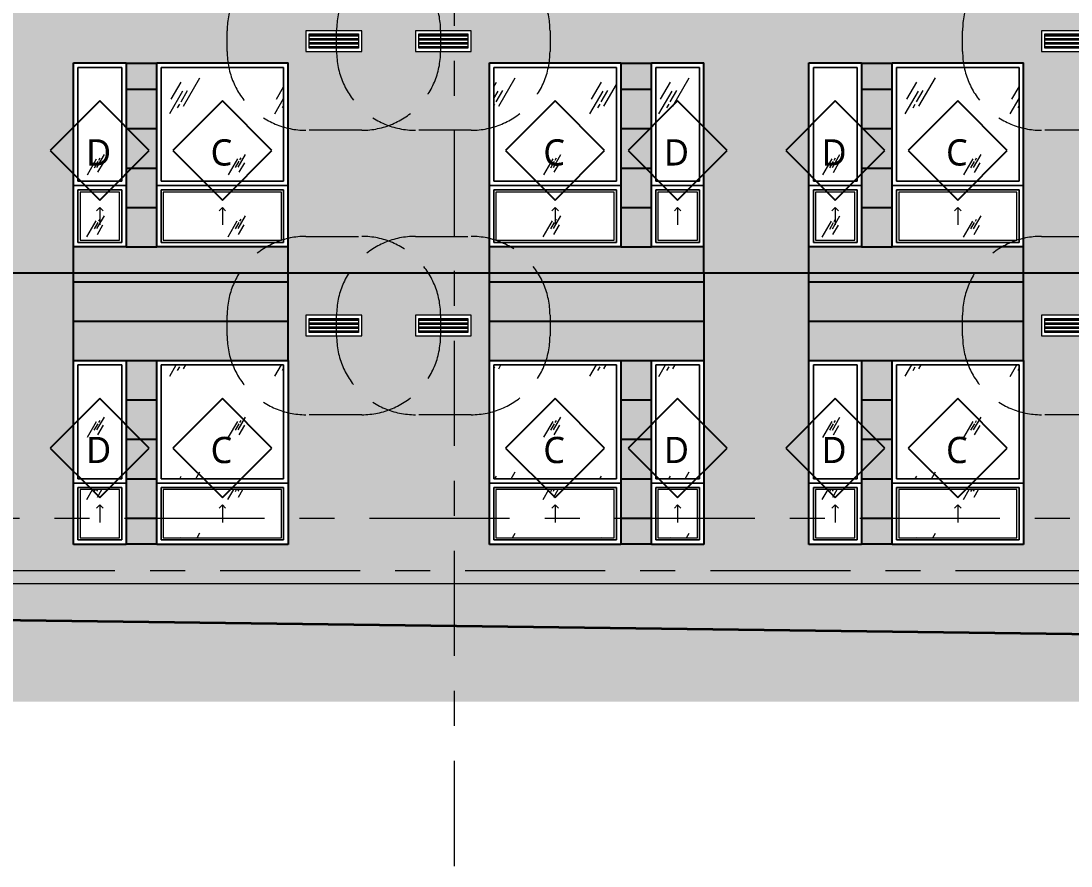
# Model space of a CAD drawing. Header units: inches. Extents: x 6 to 15224, y -733 to 6300.
# Drawn here: x 3063.2 to 3542.9, y 4950 to 5336.2 of the extents above; entities that cross this region are included whole.
import ezdxf

# ---------------------------------------------------------------- set-up
doc = ezdxf.new("R2010")
doc.units = ezdxf.units.IN
doc.header["$MEASUREMENT"] = 0
for name, pattern in [('Center 1_2_', [112, 64, -16, 16, -16]), ('Center 3_8_', [96, 48, -16, 16, -16]), ('Hidden 3_16_', [36, 24, -12])]:
    doc.linetypes.add(name, pattern=pattern)
for name, color, linetype, lineweight in [('A-DETL', 90, 'Continuous', 13), ('A-DETL-GENF', 92, 'Continuous', 13), ('A-FLOR-LEVL', 51, 'Continuous', 13), ('A-GENM', 13, 'Continuous', 18), ('A-GLAZ', 151, 'Continuous', 25), ('A-GLAZ-IDEN', 152, 'Continuous', 25), ('A-GLAZ-SILL', 1, 'Continuous', 18), ('A-WALL', 113, 'Continuous', 25), ('A-WALL-PATT', 111, 'Continuous', 25), ('M-EQPM', 50, 'Continuous', 18), ('M-EQPM-HDLN', 50, 'Hidden 3_16_', 13), ('S-GRID', 1, 'Continuous', 13)]:
    doc.layers.add(name, color=color, linetype=linetype, lineweight=lineweight)
doc.styles.add('Open Sans_5', font='OpenSans-Regular.ttf', dxfattribs={"height": 12})

# ---------------------------------------------------------------- blocks, each defined once
blk = doc.blocks.new('1-2 WD Adaptive - 2_-0_x7_-0_-19880502-WEST ELEVATION')
at = {"layer": 'A-GLAZ', "lineweight": 13}
h = blk.add_hatch(dxfattribs=at)
h.set_pattern_fill('FP_29', color=256, style=0, pattern_type=2)
h.set_pattern_definition([(59.808, (-2837.003, 5300.806), (144.0017, 239.99866), [9, -754.581]), (59.808, (-2837.737, 5294.193), (144.0017, 239.99866), [12, -751.581]), (59.808, (-2832.552, 5299.623), (144.0017, 239.99866), [6, -757.581]), (59.808, (-2834.141, 5296.844), (144.0017, 239.99866), [2, -761.581]), (59.808, (-2831.446, 5297.598), (144.0017, 239.99866), [15, -748.581]), (59.808, (-2806.028, 5267.404), (144.0017, 239.99866), [5.062, -758.519]), (59.808, (-2806.469, 5269.668), (144.0017, 239.99866), [6.75, -756.831]), (59.808, (-2807.678, 5269.525), (144.0017, 239.99866), [3.375, -760.206]), (59.808, (-2805.647, 5273.029), (144.0017, 239.99866), [1.125, -762.456]), (59.808, (-2810.861, 5266.297), (144.0017, 239.99866), [8.437, -755.144])])
h.paths.add_polyline_path([(-2838.44, 5263), (-2834.5, 5263), (-2834.5, 5315), (-2854.5, 5315), (-2854.5, 5263)])
at = {"layer": 'A-GLAZ-SILL', "lineweight": 13}
h = blk.add_hatch(dxfattribs=at)
h.set_pattern_fill('FP_28', color=256, style=0, pattern_type=2)
h.set_pattern_definition([(59.808, (-2837.003, 5272.806), (144.0017, 239.99866), [9, -754.581]), (59.808, (-2837.737, 5266.193), (144.0017, 239.99866), [12, -751.581]), (59.808, (-2832.552, 5271.623), (144.0017, 239.99866), [6, -757.581]), (59.808, (-2834.141, 5268.844), (144.0017, 239.99866), [2, -761.581]), (59.808, (-2831.446, 5269.598), (144.0017, 239.99866), [15, -748.581]), (59.808, (-2806.028, 5239.404), (144.0017, 239.99866), [5.063, -758.519]), (59.808, (-2806.469, 5241.668), (144.0017, 239.99866), [6.75, -756.831]), (59.808, (-2807.678, 5241.525), (144.0017, 239.99866), [3.375, -760.206]), (59.808, (-2805.647, 5245.029), (144.0017, 239.99866), [1.125, -762.456]), (59.808, (-2810.861, 5238.297), (144.0017, 239.99866), [8.438, -755.144])])
h.paths.add_polyline_path([(-2835.5, 5236), (-2835.5, 5258), (-2853.5, 5258), (-2853.5, 5236)])
at = {"layer": 'A-GLAZ', "lineweight": 13}
for p, q in [((-2856.5, 5317), (-2832.5, 5317)), ((-2856.5, 5233), (-2856.5, 5317)), ((-2832.5, 5317), (-2832.5, 5233)), ((-2834.5, 5315), (-2854.5, 5315)), ((-2854.5, 5315), (-2854.5, 5263)), ((-2834.5, 5263), (-2834.5, 5315)), ((-2854.5, 5263), (-2834.5, 5263)), ((-2856.5, 5261), (-2832.5, 5261)), ((-2832.5, 5261), (-2856.5, 5261)), ((-2834.5, 5259), (-2854.5, 5259)), ((-2854.5, 5259), (-2854.5, 5235)), ((-2834.5, 5235), (-2834.5, 5259)), ((-2854.5, 5235), (-2834.5, 5235)), ((-2832.5, 5233), (-2856.5, 5233))]:
    blk.add_line(p, q, dxfattribs=at)
at = {"layer": 'A-GLAZ', "linetype": 'Hidden 3_16_', "lineweight": 13}
for q in [(-2846, 5249.5), (-2843, 5249.5), (-2844.5, 5243)]:
    blk.add_line((-2844.5, 5251), q, dxfattribs=at)
at = {"layer": 'A-GLAZ-SILL'}
for p, q in [((-2854.5, 5315), (-2834.5, 5315)), ((-2854.5, 5263), (-2854.5, 5315)), ((-2834.5, 5315), (-2854.5, 5315)), ((-2854.5, 5315), (-2854.5, 5263)), ((-2834.5, 5315), (-2834.5, 5263)), ((-2834.5, 5263), (-2834.5, 5315)), ((-2834.5, 5263), (-2854.5, 5263)), ((-2854.5, 5263), (-2834.5, 5263)), ((-2854.5, 5259), (-2834.5, 5259)), ((-2854.5, 5235), (-2854.5, 5259)), ((-2834.5, 5259), (-2854.5, 5259)), ((-2854.5, 5259), (-2854.5, 5235)), ((-2835.5, 5258), (-2853.5, 5258)), ((-2853.5, 5258), (-2853.5, 5236)), ((-2835.5, 5236), (-2835.5, 5258)), ((-2834.5, 5259), (-2834.5, 5235)), ((-2834.5, 5235), (-2834.5, 5259)), ((-2834.5, 5235), (-2854.5, 5235)), ((-2854.5, 5235), (-2834.5, 5235)), ((-2853.5, 5236), (-2835.5, 5236))]:
    blk.add_line(p, q, dxfattribs=at)
blk = doc.blocks.new('1-2 WD Adaptive - 5_-0_x7_-0_-V3-WEST ELEVATION')
at = {"layer": 'A-GLAZ', "lineweight": 13}
h = blk.add_hatch(dxfattribs=at)
h.set_pattern_fill('FP_33', color=256, style=0, pattern_type=2)
h.set_pattern_definition([(59.808, (-2628.503, 5300.806), (144.0017, 239.99866), [9, -754.581]), (59.808, (-2629.237, 5294.193), (144.0017, 239.99866), [12, -751.581]), (59.808, (-2624.052, 5299.623), (144.0017, 239.99866), [6, -757.581]), (59.808, (-2625.641, 5296.844), (144.0017, 239.99866), [2, -761.581]), (59.808, (-2622.946, 5297.598), (144.0017, 239.99866), [15, -748.581]), (59.808, (-2597.528, 5267.404), (144.0017, 239.99866), [5.062, -758.519]), (59.808, (-2597.969, 5269.668), (144.0017, 239.99866), [6.75, -756.831]), (59.808, (-2599.178, 5269.525), (144.0017, 239.99866), [3.375, -760.206]), (59.808, (-2597.147, 5273.029), (144.0017, 239.99866), [1.125, -762.456]), (59.808, (-2602.361, 5266.297), (144.0017, 239.99866), [8.437, -755.144])])
h.paths.add_polyline_path([(-2664, 5263), (-2608, 5263), (-2608, 5315), (-2664, 5315), (-2664, 5266.34)])
at = {"layer": 'A-GLAZ-SILL', "lineweight": 13}
h = blk.add_hatch(dxfattribs=at)
h.set_pattern_fill('FP_32', color=256, style=0, pattern_type=2)
h.set_pattern_definition([(59.808, (-2628.503, 5272.806), (144.0017, 239.99866), [9, -754.581]), (59.808, (-2629.237, 5266.193), (144.0017, 239.99866), [12, -751.581]), (59.808, (-2624.052, 5271.623), (144.0017, 239.99866), [6, -757.581]), (59.808, (-2625.641, 5268.844), (144.0017, 239.99866), [2, -761.581]), (59.808, (-2622.946, 5269.598), (144.0017, 239.99866), [15, -748.581]), (59.808, (-2597.528, 5239.404), (144.0017, 239.99866), [5.063, -758.519]), (59.808, (-2597.969, 5241.668), (144.0017, 239.99866), [6.75, -756.831]), (59.808, (-2599.178, 5241.525), (144.0017, 239.99866), [3.375, -760.206]), (59.808, (-2597.147, 5245.029), (144.0017, 239.99866), [1.125, -762.456]), (59.808, (-2602.361, 5238.297), (144.0017, 239.99866), [8.438, -755.144])])
h.paths.add_polyline_path([(-2641, 5236), (-2609, 5236), (-2609, 5258), (-2663, 5258), (-2663, 5236), (-2656.71, 5236)])
at = {"layer": 'A-GLAZ', "lineweight": 13}
for p, q in [((-2666, 5317), (-2606, 5317)), ((-2666, 5233), (-2666, 5317)), ((-2606, 5317), (-2606, 5233)), ((-2608, 5315), (-2664, 5315)), ((-2664, 5315), (-2664, 5263)), ((-2608, 5263), (-2608, 5315)), ((-2664, 5263), (-2608, 5263)), ((-2666, 5261), (-2606, 5261)), ((-2606, 5261), (-2666, 5261)), ((-2608, 5259), (-2664, 5259)), ((-2664, 5259), (-2664, 5235)), ((-2608, 5235), (-2608, 5259)), ((-2664, 5235), (-2608, 5235)), ((-2606, 5233), (-2666, 5233))]:
    blk.add_line(p, q, dxfattribs=at)
at = {"layer": 'A-GLAZ', "linetype": 'Hidden 3_16_', "lineweight": 13}
for q in [(-2637.5, 5249.5), (-2634.5, 5249.5), (-2636, 5243)]:
    blk.add_line((-2636, 5251), q, dxfattribs=at)
at = {"layer": 'A-GLAZ-SILL'}
for p, q in [((-2664, 5315), (-2608, 5315)), ((-2664, 5263), (-2664, 5315)), ((-2608, 5315), (-2664, 5315)), ((-2664, 5315), (-2664, 5263)), ((-2608, 5315), (-2608, 5263)), ((-2608, 5263), (-2608, 5315)), ((-2608, 5263), (-2664, 5263)), ((-2664, 5263), (-2608, 5263)), ((-2664, 5259), (-2608, 5259)), ((-2664, 5235), (-2664, 5259)), ((-2608, 5259), (-2664, 5259)), ((-2664, 5259), (-2664, 5235)), ((-2609, 5258), (-2663, 5258)), ((-2663, 5258), (-2663, 5236)), ((-2609, 5236), (-2609, 5258)), ((-2608, 5259), (-2608, 5235)), ((-2608, 5235), (-2608, 5259)), ((-2608, 5235), (-2664, 5235)), ((-2664, 5235), (-2608, 5235)), ((-2663, 5236), (-2609, 5236))]:
    blk.add_line(p, q, dxfattribs=at)
blk = doc.blocks.new('ME Louvers w Trim-AM - 24_ x 8_-19880462-WEST ELEVATION')
at = {"layer": 'A-GENM', "lineweight": 13}
for p, q in [((-1331.81, 5329.75), (-1354.31, 5329.75)), ((-1354.31, 5329.48), (-1331.81, 5329.48)), ((-1331.81, 5328.1), (-1354.31, 5328.1)), ((-1331.81, 5327.95), (-1354.31, 5327.95)), ((-1331.81, 5327.9), (-1354.31, 5327.9)), ((-1354.31, 5327.63), (-1331.81, 5327.63)), ((-1331.81, 5326.25), (-1354.31, 5326.25)), ((-1331.81, 5326.1), (-1354.31, 5326.1)), ((-1331.81, 5326.05), (-1354.31, 5326.05)), ((-1354.31, 5325.78), (-1331.81, 5325.78)), ((-1331.81, 5324.4), (-1354.31, 5324.4)), ((-1331.81, 5324.25), (-1354.31, 5324.25))]:
    blk.add_line(p, q, dxfattribs=at)
at = {"layer": 'M-EQPM'}
for p, q in [((-1330.31, 5331.75), (-1355.81, 5331.75)), ((-1355.81, 5331.75), (-1355.81, 5322.25)), ((-1354.31, 5323.75), (-1354.31, 5330.25)), ((-1354.31, 5330.25), (-1331.81, 5330.25)), ((-1331.81, 5330.25), (-1331.81, 5323.75)), ((-1330.31, 5322.25), (-1330.31, 5331.75)), ((-1355.81, 5322.25), (-1330.31, 5322.25)), ((-1331.81, 5323.75), (-1354.31, 5323.75))]:
    blk.add_line(p, q, dxfattribs=at)
at = {"layer": 'M-EQPM-HDLN'}
for p, q in [((-1355.81, 5367.75), (-1330.31, 5367.75)), ((-1391.81, 5322.25), (-1391.81, 5331.75)), ((-1294.31, 5331.75), (-1294.31, 5322.25)), ((-1330.31, 5286.25), (-1355.81, 5286.25))]:
    blk.add_line(p, q, dxfattribs=at)
for centre, start, end in [((-1355.81, 5331.75), 90, 180), ((-1330.31, 5331.75), 360, 90), ((-1355.81, 5322.25), 180, 270), ((-1330.31, 5322.25), 270, 360)]:
    blk.add_arc(centre, 36, start, end, dxfattribs=at)
blk = doc.blocks.new('TAG Window-AM - Standard-51685-WEST ELEVATION')
at = {"layer": 'A-GLAZ-IDEN'}
for p, q in [((-3095.5, 5558.5), (-3118.13, 5535.88)), ((-3072.87, 5535.88), (-3095.5, 5558.5)), ((-3118.13, 5535.88), (-3095.5, 5513.25)), ((-3095.5, 5513.25), (-3072.87, 5535.88))]:
    blk.add_line(p, q, dxfattribs=at)

msp = doc.modelspace()

# ---------------------------------------------------------------- hatches: boundary and pattern name
at = {"layer": 'A-DETL-GENF'}
h = msp.add_hatch(dxfattribs=at)
h.set_pattern_fill('FP_140', color=8, style=0, pattern_type=2)
h.set_pattern_definition([(50, (3669.645, 0), (18.362056, -1.60683), [1.92, -21.12]), (355, (3669.645, 0), (-3.55226, 19.255874), [1.536, -16.896]), (100.451, (3671.175, -0.134), (14.81021, 17.649286), [1.632, -17.949]), (46.184, (3669.645, 5.12), (27.32125, -4.23761), [2.88, -31.68]), (96.636, (3671.922, 4.767), (23.92754, 24.93717), [2.448, -26.924]), (351.184, (3669.645, 5.12), (23.92765, 24.93743), [2.304, -25.344]), (21, (3672.205, 3.84), (15.28081, -10.307465), [1.92, -21.12]), (326, (3672.205, 3.84), (6.22856, 18.563735), [1.536, -16.896]), (71.451, (3673.479, 2.981), (21.509846, 8.25628), [1.632, -17.949]), (37.5, (3669.6447, 0), (0.311095, 8.5225365), [0.16896, -16.522, 0.16896, -16.983, -16.96]), (37.5, (3669.6447, 0), (0.311095, 8.5225365), [-33.843, 0.16896, -16.791]), (7.5, (3669.645, 0), (6.734636, 10.097431), [0.16896, -9.61, 0.16896, -16.138, -6.464]), (7.5, (3669.645, 0), (6.734636, 10.097431), [-26.086, 0.16896, -6.295]), (327.5, (3663.936, 0), (13.666107, -0.577186), [0.16896, -6.231, 0.16896, -19.799, -26.496]), (327.5, (3663.936, 0), (13.666107, -0.577186), [-26.368, 0.16896, -26.327]), (317.5, (3661.376, 0), (14.929853, 2.562859), [0.16896, -8.151, 0.16896, -13.092, -18.816]), (317.5, (3661.376, 0), (14.929853, 2.562859), [-21.581, 0.16896, -18.647])])
h.paths.add_polyline_path([(4245.67166239, 5047), (4245.67166239, 5079), (1730.85916239, 5079), (1730.85916239, 5070), (2452.2583923, 5070), (4243.42166239, 5047.02885559)])
msp.add_hatch(color=29, dxfattribs=at).paths.add_polyline_path([(3183.71645793, 5025.10127351), (5326.80979127, 5025.10127351), (5326.80979127, 5046.98441019), (4242.67166239, 5047.03847412), (2452.2583923, 5070), (1040.6231246, 5070), (1040.6231246, 5025.10127351), (3116.74479127, 5025.10127351)])
at = {"layer": 'A-WALL-PATT', "lineweight": 13}
h = msp.add_hatch(dxfattribs=at)
h.set_pattern_fill('FP_16', color=256, style=0, pattern_type=2)
h.set_pattern_definition([(180, (4276.109, 5221), (-2e-15, -18), [36, 0]), (180, (4276.109, 5239), (-2e-15, -18), [36, 0]), (180, (4276.109, 5236), (-2e-15, -18), [36, 0]), (180, (4276.109, 5233), (-2e-15, -18), [36, 0]), (180, (4276.109, 5230), (-2e-15, -18), [36, 0]), (180, (4276.109, 5227), (-2e-15, -18), [36, 0]), (180, (4276.109, 5224), (-2e-15, -18), [36, 0]), (90, (4240.11, 5221), (-36, 2e-15), [18, 0]), (90, (4252.11, 5221), (-36, 2e-15), [18, 0]), (90, (4264.11, 5221), (-36, 2e-15), [18, 0]), (90, (4276.11, 5221), (-36, 2e-15), [18, 0]), (180, (4276.109, 5238), (-2e-15, -18), [36, 0]), (180, (4276.109, 5235), (-2e-15, -18), [36, 0]), (180, (4276.109, 5232), (-2e-15, -18), [36, 0]), (180, (4276.109, 5229), (-2e-15, -18), [36, 0]), (180, (4276.109, 5226), (-2e-15, -18), [36, 0]), (180, (4276.109, 5223), (-2e-15, -18), [36, 0])])
h.paths.add_polyline_path([(2387.92166239, 5221), (2414.73416239, 5221), (2414.73416239, 5233), (2414.67166239, 5233), (2414.67166239, 5317), (2438.67166239, 5317), (2438.67166239, 5316.9375), (2452.67166239, 5316.9375), (2452.67166239, 5317), (2512.67166239, 5317), (2512.73416239, 5316.9375), (2512.73416239, 5221), (2605.17166239, 5221), (2605.17166239, 5317), (2665.17166239, 5317), (2665.17166239, 5316.9375), (2679.17166239, 5316.9375), (2679.17166239, 5317), (2703.17166239, 5317), (2703.17166239, 5221), (2751.17166239, 5221), (2751.17166239, 5317), (2775.17166239, 5317), (2775.17166239, 5316.9375), (2789.17166239, 5316.9375), (2789.17166239, 5317), (2849.17166239, 5317), (2849.17166239, 5221), (2941.17166239, 5221), (2941.17166239, 5317), (3001.17166239, 5317), (3001.17166239, 5316.9375), (3015.17166239, 5316.9375), (3015.17166239, 5317), (3039.17166239, 5317), (3039.17166239, 5221), (3087.17166239, 5221), (3087.17166239, 5317), (3111.17166239, 5317), (3111.17166239, 5316.9375), (3125.17166239, 5316.9375), (3125.17166239, 5317), (3185.17166239, 5317), (3185.17166239, 5221), (3277.17166239, 5221), (3277.17166239, 5317), (3337.17166239, 5317), (3337.17166239, 5316.9375), (3351.17166239, 5316.9375), (3351.17166239, 5317), (3375.17166239, 5317), (3375.17166239, 5221), (3423.17166239, 5221), (3423.17166239, 5317), (3447.17166239, 5317), (3447.17166239, 5316.9375), (3461.17166239, 5316.9375), (3461.17166239, 5317), (3521.17166239, 5317), (3521.17166239, 5221), (3613.17166239, 5221), (3613.17166239, 5317), (3673.17166239, 5317), (3673.17166239, 5316.9375), (3687.17166239, 5316.9375), (3687.17166239, 5317), (3711.17166239, 5317), (3711.17166239, 5221), (3759.17166239, 5221), (3759.17166239, 5317), (3783.17166239, 5317), (3783.17166239, 5316.9375), (3797.17166239, 5316.9375), (3797.17166239, 5317), (3857.17166239, 5317), (3857.17166239, 5221), (3949.17166239, 5221), (3949.17166239, 5317), (4009.17166239, 5317), (4009.17166239, 5316.9375), (4023.17166239, 5316.9375), (4023.17166239, 5317), (4047.17166239, 5317), (4047.17166239, 5221), (4095.17166239, 5221), (4095.17166239, 5317), (4119.17166239, 5317), (4119.17166239, 5316.9375), (4133.17166239, 5316.9375), (4133.17166239, 5317), (4193.17166239, 5317), (4193.17166239, 5221), (4234.54666239, 5221), (4234.54666239, 5373), (2384.04666239, 5373), (2384.04666239, 5221), (2384.17166239, 5221)])
h.paths.add_polyline_path([(2522.3712496, 5322.1875), (2521.17166239, 5322.1875), (2521.17166239, 5331.6875), (2546.67166239, 5331.6875), (2546.67166239, 5322.1875), (2522.67166239, 5322.1875)])
h.paths.add_polyline_path([(2595.17166239, 5322.1875), (2571.17166239, 5322.1875), (2571.17166239, 5331.6875), (2596.67166239, 5331.6875), (2596.67166239, 5322.1875)])
h.paths.add_polyline_path([(3885.99197489, 5322.25), (3865.35916239, 5322.26192492), (3865.35916239, 5331.75), (3890.85916239, 5331.75), (3890.85916239, 5322.25), (3886.91895793, 5322.25)])
h.paths.add_polyline_path([(3915.35916239, 5322.25), (3915.35916239, 5331.75), (3940.85916239, 5331.75), (3940.85916239, 5322.25), (3915.61801656, 5322.25)])
h.paths.add_polyline_path([(3530.85916239, 5322.25), (3529.35916239, 5322.25), (3529.35916239, 5331.75), (3554.85916239, 5331.75), (3554.85916239, 5322.25), (3549.99197489, 5322.25)])
h.paths.add_polyline_path([(3580.85916239, 5322.25), (3579.35916239, 5322.25), (3579.35916239, 5331.75), (3604.85916239, 5331.75), (3604.85916239, 5322.25), (3584.24197489, 5322.25)])
h.paths.add_polyline_path([(3213.99197489, 5322.25), (3193.35916239, 5322.25), (3193.35916239, 5331.75), (3218.85916239, 5331.75), (3218.85916239, 5322.25), (3217.20229127, 5322.25)])
h.paths.add_polyline_path([(3268.10916239, 5322.25), (3243.35916239, 5322.25), (3243.35916239, 5331.75), (3268.85916239, 5331.75), (3268.85916239, 5322.25)])
h.paths.add_polyline_path([(2858.79666239, 5322.25), (2857.29666239, 5322.25), (2857.29666239, 5331.75), (2882.79666239, 5331.75), (2882.79666239, 5322.25), (2865.60104127, 5322.25)])
h.paths.add_polyline_path([(2931.29666239, 5322.25), (2907.29666239, 5322.25), (2907.29666239, 5331.75), (2932.79666239, 5331.75), (2932.79666239, 5322.25), (2932.57270793, 5322.25)])
at = {"layer": 'A-WALL-PATT'}
for points in [[(3087.17166239, 5221), (3185.17166239, 5221), (3185.17166239, 5233), (3125.17166239, 5233), (3125.17166239, 5316.9375), (3111.17166239, 5316.9375), (3111.17166239, 5233), (3087.17166239, 5233), (3087.17166239, 5231.87927351)], [(3319.29666239, 5221), (3375.17166239, 5221), (3375.17166239, 5233), (3351.17166239, 5233), (3351.1456246, 5316.9375), (3337.17166239, 5316.9375), (3337.17166239, 5233), (3277.17166239, 5233), (3277.17166239, 5221), (3317.65979127, 5221)], [(3423.17166239, 5221), (3521.17166239, 5221), (3521.17166239, 5233), (3461.17166239, 5233), (3461.17166239, 5316.9375), (3447.17166239, 5316.9375), (3447.17166239, 5233), (3423.17166239, 5233), (3423.17166239, 5231.87927351)], [(3116.74479127, 5097.0625), (3125.17166239, 5097.0625), (3125.17166239, 5181), (3185.10916239, 5181), (3185.10916239, 5221), (3087.17166239, 5221), (3087.17166239, 5181), (3111.17166239, 5181), (3111.17166239, 5097.0625)], [(3351.17166239, 5097.0625), (3351.17166239, 5181), (3375.10916239, 5181), (3375.10916239, 5221), (3277.17166239, 5221), (3277.17166239, 5181), (3337.17166239, 5181), (3337.17166239, 5097.0625), (3351.1456246, 5097.0625)], [(3447.17166239, 5097.0625), (3461.17166239, 5097.0625), (3461.17166239, 5181), (3521.10916239, 5181), (3521.10916239, 5221), (3423.17166239, 5221), (3423.17166239, 5181), (3447.17166239, 5181), (3447.17166239, 5101)]]:
    msp.add_hatch(color=256, dxfattribs=at).paths.add_polyline_path(points)
at = {"layer": 'A-WALL-PATT', "lineweight": 13}
h = msp.add_hatch(dxfattribs=at)
h.set_pattern_fill('FP_12', color=256, style=0, pattern_type=2)
h.set_pattern_definition([(180, (4276.109, 5109), (-2e-15, -18), [36, 0]), (180, (4276.109, 5127), (-2e-15, -18), [36, 0]), (180, (4276.109, 5124), (-2e-15, -18), [36, 0]), (180, (4276.109, 5121), (-2e-15, -18), [36, 0]), (180, (4276.109, 5118), (-2e-15, -18), [36, 0]), (180, (4276.109, 5115), (-2e-15, -18), [36, 0]), (180, (4276.109, 5112), (-2e-15, -18), [36, 0]), (90, (4240.11, 5109), (-36, 2e-15), [18, 0]), (90, (4252.11, 5109), (-36, 2e-15), [18, 0]), (90, (4264.11, 5109), (-36, 2e-15), [18, 0]), (90, (4276.11, 5109), (-36, 2e-15), [18, 0]), (180, (4276.109, 5126), (-2e-15, -18), [36, 0]), (180, (4276.109, 5123), (-2e-15, -18), [36, 0]), (180, (4276.109, 5120), (-2e-15, -18), [36, 0]), (180, (4276.109, 5117), (-2e-15, -18), [36, 0]), (180, (4276.109, 5114), (-2e-15, -18), [36, 0]), (180, (4276.109, 5111), (-2e-15, -18), [36, 0])])
h.paths.add_polyline_path([(3585.54645793, 5079), (4234.54666239, 5079), (4234.54666239, 5221), (4193.10916239, 5221), (4193.10916239, 5181), (4193.17166239, 5181), (4193.17166239, 5097), (4133.17166239, 5097), (4133.17166239, 5097.0625), (4119.17166239, 5097.0625), (4119.17166239, 5097), (4095.17166239, 5097), (4095.17166239, 5221), (4047.10916239, 5221), (4047.10916239, 5181), (4047.17166239, 5181), (4047.17166239, 5097), (4023.17166239, 5097), (4023.17166239, 5097.0625), (4009.17166239, 5097.0625), (4009.17166239, 5097), (3949.17166239, 5097), (3949.17166239, 5221), (3857.10916239, 5220.99184783), (3857.10916239, 5181), (3857.17166239, 5181), (3857.17166239, 5097), (3797.17166239, 5097), (3797.17166239, 5097.0625), (3783.17166239, 5097.0625), (3783.17166239, 5097), (3759.17166239, 5097), (3759.17166239, 5221), (3711.10916239, 5221), (3711.10916239, 5181), (3711.17166239, 5181), (3711.17166239, 5097), (3687.17166239, 5097), (3687.17166239, 5097.0625), (3673.17166239, 5097.0625), (3673.17166239, 5097), (3613.17166239, 5097), (3613.17166239, 5221), (3521.10916239, 5221), (3521.10916239, 5181), (3521.17166239, 5181), (3521.17166239, 5097), (3461.17166239, 5097), (3461.17166239, 5097.0625), (3447.17166239, 5097.0625), (3447.17166239, 5097), (3423.17166239, 5097), (3423.17166239, 5221), (3375.10916239, 5221), (3375.10916239, 5181), (3375.17166239, 5181), (3375.17166239, 5097), (3351.17166239, 5097), (3351.1456246, 5097.06238376), (3337.17166239, 5097.0625), (3337.17166239, 5097), (3277.17166239, 5097), (3277.17166239, 5221), (3185.10916239, 5221), (3185.10916239, 5181), (3185.17166239, 5181), (3185.17166239, 5097), (3125.17166239, 5097), (3125.17166239, 5097.0625), (3111.17166239, 5097.0625), (3111.17166239, 5097), (3087.17166239, 5097), (3087.17166239, 5221), (3039.10916239, 5221), (3039.10916239, 5181), (3039.17166239, 5181), (3039.17166239, 5097), (3015.17166239, 5097), (3015.17166239, 5097.0625), (3001.17166239, 5097.0625), (3001.17166239, 5097), (2941.17166239, 5097), (2941.17166239, 5221), (2849.10916239, 5221), (2849.10916239, 5181), (2849.17166239, 5181), (2849.17166239, 5097), (2789.17166239, 5097), (2789.17166239, 5097.0625), (2775.17166239, 5097.0625), (2775.17166239, 5097), (2751.17166239, 5097), (2751.17166239, 5221), (2703.10916239, 5221), (2703.10916239, 5181), (2703.17166239, 5181), (2703.17166239, 5097), (2679.17166239, 5097), (2679.17166239, 5097.0625), (2665.17166239, 5097.0625), (2665.17166239, 5097), (2605.17166239, 5097), (2605.17166239, 5221), (2512.73416239, 5221), (2512.73416239, 5097.0625), (2512.67166239, 5097), (2452.67166239, 5097), (2452.67166239, 5097.0625), (2438.67166239, 5097.0625), (2438.65666627, 5097), (2414.67166239, 5097), (2414.67166239, 5181), (2414.73416239, 5181), (2414.73416239, 5221), (2384.17166239, 5221), (2384.17166239, 5079), (2385.84725418, 5079.05414839), (2385.84725418, 5088), (2393.47225418, 5088), (2393.47225418, 5079), (3451.6031246, 5079)])
h.paths.add_polyline_path([(2595.17166239, 5192.25), (2571.17166239, 5192.25), (2571.17166239, 5201.75), (2596.67166239, 5201.75), (2596.67166239, 5192.25), (2596.49978739, 5192.25)])
h.paths.add_polyline_path([(2545.66221614, 5192.25), (2521.17166239, 5192.25), (2521.17166239, 5201.75), (2546.67166239, 5201.75), (2546.67166239, 5192.25)])
h.paths.add_polyline_path([(3915.35916239, 5192.25), (3915.35916239, 5201.75), (3940.85916239, 5201.75), (3940.85916239, 5192.25), (3915.64871317, 5192.25)])
h.paths.add_polyline_path([(3889.85183817, 5192.25), (3865.35916239, 5192.25), (3865.35916239, 5201.75), (3890.85916239, 5201.75), (3890.85916239, 5192.25)])
h.paths.add_polyline_path([(3268.85916239, 5192.25), (3243.35916239, 5192.25), (3243.35916239, 5201.75), (3268.85916239, 5201.75), (3268.85916239, 5193)])
h.paths.add_polyline_path([(3217.85183817, 5192.25), (3193.35916239, 5192.25), (3193.35916239, 5201.75), (3218.85916239, 5201.75), (3218.85916239, 5192.25)])
h.paths.add_polyline_path([(3585.54645793, 5192.25), (3579.35916239, 5192.25), (3579.35916239, 5201.75), (3604.85916239, 5201.75), (3604.85916239, 5192.25), (3589.83785557, 5192.25)])
h.paths.add_polyline_path([(2857.29666239, 5192.25), (2857.29666239, 5201.75), (2882.79666239, 5201.75), (2882.79666239, 5192.25), (2857.48806864, 5192.25)])
h.paths.add_polyline_path([(3529.35916239, 5192.25), (3529.35916239, 5201.75), (3554.85916239, 5201.75), (3554.85916239, 5192.25), (3529.54666239, 5192.25)])
h.paths.add_polyline_path([(2907.29666239, 5192.25), (2907.29666239, 5201.75), (2932.79666239, 5201.75), (2932.79666239, 5192.25), (2907.58670145, 5192.25)])

# ---------------------------------------------------------------- linework, layer by layer
at = {"layer": 'A-DETL', "lineweight": 25}
for p, q in [((3111.17166239, 5305), (3125.17166239, 5305)), ((3337.17166239, 5305), (3351.17166239, 5305)), ((3447.17166239, 5305), (3461.17166239, 5305)), ((3111.17166239, 5287), (3125.17166239, 5287)), ((3337.17166239, 5287), (3351.17166239, 5287)), ((3447.17166239, 5287), (3461.17166239, 5287)), ((3111.17166239, 5269), (3125.17166239, 5269)), ((3337.17166239, 5269), (3351.17166239, 5269)), ((3447.17166239, 5269), (3461.17166239, 5269)), ((3111.17166239, 5251), (3125.17166239, 5251)), ((3337.17166239, 5251), (3351.17166239, 5251)), ((3447.17166239, 5251), (3461.17166239, 5251)), ((3111.17166239, 5233), (3125.17166239, 5233)), ((3337.17166239, 5233), (3351.17166239, 5233)), ((3337.17166239, 5233), (3351.17166239, 5233)), ((3447.17166239, 5233), (3461.17166239, 5233)), ((3447.17166239, 5233), (3461.17166239, 5233)), ((3087.17166239, 5217), (3185.17166239, 5217)), ((3277.17166239, 5217), (3375.17166239, 5217)), ((3423.23416239, 5217), (3521.23416239, 5217)), ((3087.17166239, 5199), (3185.17166239, 5199)), ((3277.17166239, 5199), (3375.17166239, 5199)), ((3423.23416239, 5199), (3521.23416239, 5199)), ((3111.17166239, 5181), (3125.17166239, 5181)), ((3337.17166239, 5181), (3351.17166239, 5181)), ((3337.17166239, 5181), (3351.17166239, 5181)), ((3447.17166239, 5181), (3461.17166239, 5181)), ((3447.17166239, 5181), (3461.17166239, 5181)), ((3111.17166239, 5163), (3125.17166239, 5163)), ((3337.17166239, 5163), (3351.17166239, 5163)), ((3447.17166239, 5163), (3461.17166239, 5163)), ((3111.17166239, 5145), (3125.17166239, 5145)), ((3337.17166239, 5145), (3351.17166239, 5145)), ((3447.17166239, 5145), (3461.17166239, 5145)), ((3111.17166239, 5127), (3125.17166239, 5127)), ((3337.17166239, 5127), (3351.17166239, 5127)), ((3447.17166239, 5127), (3461.17166239, 5127)), ((3111.17166239, 5109), (3125.17166239, 5109)), ((3337.17166239, 5109), (3351.17166239, 5109)), ((3447.17166239, 5109), (3461.17166239, 5109))]:
    msp.add_line(p, q, dxfattribs=at)
at = {"layer": 'A-DETL', "lineweight": 18}
msp.add_line((4245.67166239, 5079), (1730.85916239, 5079), dxfattribs=at)
at = {"layer": 'A-DETL', "lineweight": 35}
msp.add_line((4246.88726953, 5046.98441019), (2452.2583923, 5070), dxfattribs=at)
at = {"layer": 'A-FLOR-LEVL', "linetype": 'Center 1_2_'}
for p, q in [((1318.4277019, 5221), (5455.71284829, 5221)), ((1318.4277019, 5109), (5455.71284829, 5109)), ((1026.1139134, 5085), (5391.71284829, 5085))]:
    msp.add_line(p, q, dxfattribs=at)
at = {"layer": 'A-WALL'}
for p, q in [((3087.17166239, 5097), (3087.17166239, 5317)), ((3087.17166239, 5317), (3111.17166239, 5317)), ((3111.17166239, 5317), (3111.17166239, 5233)), ((3111.17166239, 5316.9375), (3125.17166239, 5316.9375)), ((3125.17166239, 5317), (3185.17166239, 5317)), ((3125.17166239, 5233), (3125.17166239, 5317)), ((3185.17166239, 5221), (3185.17166239, 5317)), ((3277.17166239, 5097), (3277.17166239, 5317)), ((3277.17166239, 5317), (3337.17166239, 5317)), ((3337.17166239, 5317), (3337.17166239, 5233)), ((3337.17166239, 5316.9375), (3351.17166239, 5316.9375)), ((3351.17166239, 5317), (3375.17166239, 5317)), ((3351.17166239, 5233), (3351.17166239, 5317)), ((3375.17166239, 5221), (3375.17166239, 5317)), ((3423.17166239, 5097), (3423.17166239, 5317)), ((3423.17166239, 5317), (3447.17166239, 5317)), ((3447.17166239, 5317), (3447.17166239, 5233)), ((3447.17166239, 5316.9375), (3461.17166239, 5316.9375)), ((3461.17166239, 5317), (3521.17166239, 5317)), ((3461.17166239, 5233), (3461.17166239, 5317)), ((3521.17166239, 5221), (3521.17166239, 5317)), ((3111.17166239, 5233), (3087.17166239, 5233)), ((3185.17166239, 5233), (3125.17166239, 5233)), ((3337.17166239, 5233), (3277.17166239, 5233)), ((3375.17166239, 5233), (3351.17166239, 5233)), ((3447.17166239, 5233), (3423.17166239, 5233)), ((3521.17166239, 5233), (3461.17166239, 5233)), ((3711.17166239, 5221), (2384.17166239, 5221)), ((3185.10916239, 5221), (3185.10916239, 5181)), ((3375.10916239, 5221), (3375.10916239, 5181)), ((3521.10916239, 5221), (3521.10916239, 5181)), ((3087.17166239, 5181), (3111.17166239, 5181)), ((3111.17166239, 5181), (3111.17166239, 5097)), ((3125.17166239, 5097), (3125.17166239, 5181)), ((3125.17166239, 5181), (3185.17166239, 5181)), ((3185.17166239, 5181), (3185.17166239, 5097)), ((3277.17166239, 5181), (3337.17166239, 5181)), ((3337.17166239, 5181), (3337.17166239, 5097)), ((3351.17166239, 5097), (3351.17166239, 5181)), ((3351.17166239, 5181), (3375.17166239, 5181)), ((3375.17166239, 5181), (3375.17166239, 5097)), ((3423.17166239, 5181), (3447.17166239, 5181)), ((3447.17166239, 5181), (3447.17166239, 5097)), ((3461.17166239, 5097), (3461.17166239, 5181)), ((3461.17166239, 5181), (3521.17166239, 5181)), ((3521.17166239, 5181), (3521.17166239, 5097)), ((3111.17166239, 5097), (3087.17166239, 5097)), ((3125.17166239, 5097.0625), (3111.17166239, 5097.0625)), ((3185.17166239, 5097), (3125.17166239, 5097)), ((3337.17166239, 5097), (3277.17166239, 5097)), ((3351.17166239, 5097.0625), (3337.17166239, 5097.0625)), ((3375.17166239, 5097), (3351.17166239, 5097)), ((3447.17166239, 5097), (3423.17166239, 5097)), ((3461.17166239, 5097.0625), (3447.17166239, 5097.0625)), ((3521.17166239, 5097), (3461.17166239, 5097))]:
    msp.add_line(p, q, dxfattribs=at)
at = {"layer": 'S-GRID', "linetype": 'Center 3_8_'}
msp.add_line((3261.17166239, 4950), (3261.17166239, 6251.21253225), dxfattribs=at)

# ---------------------------------------------------------------- block references
at = {"layer": 'A-GLAZ'}
for name, p in [('1-2 WD Adaptive - 2_-0_x7_-0_-19880502-WEST ELEVATION', (5943.67166239, 0)), ('1-2 WD Adaptive - 5_-0_x7_-0_-V3-WEST ELEVATION', (5791.17166239, 0)), ('1-2 WD Adaptive - 5_-0_x7_-0_-V3-WEST ELEVATION', (5943.17166239, 0)), ('1-2 WD Adaptive - 2_-0_x7_-0_-19880502-WEST ELEVATION', (6207.67166239, 0)), ('1-2 WD Adaptive - 2_-0_x7_-0_-19880502-WEST ELEVATION', (6279.67166239, 0)), ('1-2 WD Adaptive - 5_-0_x7_-0_-V3-WEST ELEVATION', (6127.17166239, 0)), ('1-2 WD Adaptive - 2_-0_x7_-0_-19880502-WEST ELEVATION', (5943.67166239, -136)), ('1-2 WD Adaptive - 5_-0_x7_-0_-V3-WEST ELEVATION', (5791.17166239, -136)), ('1-2 WD Adaptive - 5_-0_x7_-0_-V3-WEST ELEVATION', (5943.17166239, -136)), ('1-2 WD Adaptive - 2_-0_x7_-0_-19880502-WEST ELEVATION', (6207.67166239, -136)), ('1-2 WD Adaptive - 2_-0_x7_-0_-19880502-WEST ELEVATION', (6279.67166239, -136)), ('1-2 WD Adaptive - 5_-0_x7_-0_-V3-WEST ELEVATION', (6127.17166239, -136))]:
    msp.add_blockref(name, p, dxfattribs=at)
at = {"layer": 'A-GLAZ-IDEN'}
for p in [(6194.67166239, -258.875), (6250.67166239, -258.875), (6402.67166239, -258.875), (6458.67166239, -258.875), (6530.67166239, -258.875), (6586.67166239, -258.875), (6194.67166239, -394.875), (6250.67166239, -394.875), (6402.67166239, -394.875), (6458.67166239, -394.875), (6530.67166239, -394.875), (6586.67166239, -394.875)]:
    msp.add_blockref('TAG Window-AM - Standard-51685-WEST ELEVATION', p, dxfattribs=at)
at = {"layer": 'M-EQPM-HDLN'}
for p in [(4549.17166239, 0), (4599.17166239, 0), (4885.17166239, 0), (4549.17166239, -130), (4599.17166239, -130), (4885.17166239, -130)]:
    msp.add_blockref('ME Louvers w Trim-AM - 24_ x 8_-19880462-WEST ELEVATION', p, dxfattribs=at)

# ---------------------------------------------------------------- texts
at = {"layer": 'A-GLAZ-IDEN', "lineweight": 13, "char_height": 12, "attachment_point": 1, "style": 'Open Sans_5'}
for s, insert, width in [('D', (3092.94911077, 5282.13131631), 14.948), ('C', (3149.80580368, 5282.13131631), 12.928), ('C', (3301.80580368, 5282.13131631), 12.928), ('D', (3356.94911077, 5282.13131631), 14.948), ('D', (3428.94911077, 5282.13131631), 14.948), ('C', (3485.80580368, 5282.13131631), 12.928), ('D', (3092.94911077, 5146.13131631), 14.948), ('C', (3149.80580368, 5146.13131631), 12.928), ('C', (3301.80580368, 5146.13131631), 12.928), ('D', (3356.94911077, 5146.13131631), 14.948), ('D', (3428.94911077, 5146.13131631), 14.948), ('C', (3485.80580368, 5146.13131631), 12.928)]:
    msp.add_mtext(s, dxfattribs=dict(at, insert=insert, width=width))

doc.saveas('drawing.dxf')
